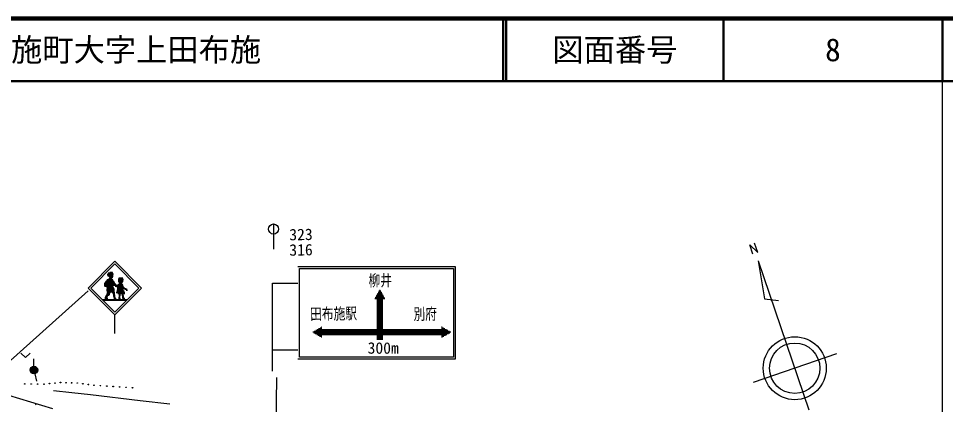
# Model space of a CAD drawing. Units: millimetres, scale not verified. Extents: x 40000 to 680000, y 20000 to 380000.
# Drawn here: x 431219 to 579500, y 318225 to 380000 of the extents above; entities that cross this region are included whole.
import ezdxf
from ezdxf.enums import TextEntityAlignment as Align

# ---------------------------------------------------------------- set-up
doc = ezdxf.new("R2010")
doc.units = ezdxf.units.MM
doc.header["$LTSCALE"] = 1000
for name, color, linetype, lineweight in [('M-BGD', 7, 'Continuous', 25), ('M-BMK-SRVR', 3, 'Continuous', 25), ('M-STR-STRC', 7, 'Continuous', 25), ('M-TTL', 2, 'Continuous', 140), ('M-TTL-BAND', 7, 'Continuous', 25), ('M-TTL-LINE', 7, 'Continuous', 50)]:
    doc.layers.add(name, color=color, linetype=linetype, lineweight=lineweight)
doc.layers.add('M-TTL-TXT', color=7, linetype='Continuous')
doc.styles.add('ＭＳ ゴシック', font='')
doc.styles.get('ＭＳ ゴシック').set_extended_font_data('MS Gothic')

msp = doc.modelspace()

# ---------------------------------------------------------------- linework, layer by layer
at = {"layer": 'M-BGD'}
for p, q in [((431589, 326443), (432345, 325717)), ((432345, 325717), (433101, 326443)), ((433682, 324328), (433682, 325538)), ((433811, 323133), (434068, 321951)), ((436822, 320480), (439767, 320142)), ((427719, 320272), (436666, 317564)), ((439767, 320142), (442756, 319815)), ((442756, 319815), (450671, 318873)), ((450671, 318873), (455408, 318308)), ((433951, 318386), (433954, 318259)), ((433954, 318259), (433983, 318146))]:
    msp.add_line(p, q, dxfattribs=at)
for centre, radius in [((433682, 323724), 605), ((433682, 323724), 532), ((433682, 323724), 460), ((433682, 323724), 387), ((433682, 323724), 314), ((433682, 323724), 242), ((433682, 323724), 169), ((433682, 323724), 96.8), ((433682, 323724), 24.2), ((437932, 321735), 50.4), ((432216, 321515), 50.4), ((433242, 321503), 50.4), ((434268, 321491), 50.4), ((435294, 321479), 50.4), ((436173, 321564), 50.4), ((437052, 321650), 50.4), ((438823, 321711), 50.4), ((439715, 321686), 50.4), ((440607, 321662), 50.4), ((441500, 321543), 50.4), ((442393, 321423), 50.4), ((443286, 321304), 50.4), ((444312, 321237), 50.4), ((445338, 321170), 50.4), ((446364, 321103), 50.4), ((447389, 321036), 50.4), ((448415, 320968), 50.4), ((449441, 320901), 50.4)]:
    msp.add_circle(centre, radius, dxfattribs=at)
at = {"layer": 'M-BMK-SRVR'}
for p, q in [((549462, 342560), (548950, 344036)), ((548696, 342304), (548194, 343776)), ((548194, 343776), (549462, 342560)), ((549536, 341204), (550533, 335155)), ((549536, 341204), (557667, 317352)), ((550533, 335155), (552766, 334851)), ((562069, 326308), (548712, 321754))]:
    msp.add_line(p, q, dxfattribs=at)
for radius in [5040, 4032]:
    msp.add_circle((555390, 324031), radius, dxfattribs=at)
at = {"layer": 'M-STR-STRC'}
for p, q in [((472022, 347112), (472022, 343080)), ((442357, 336862), (446634, 341139)), ((446634, 341139), (450910, 336862)), ((446634, 340711), (442785, 336862)), ((450483, 336862), (446634, 340711)), ((475888, 340309), (501088, 340309)), ((476190, 325793), (476190, 340006)), ((476190, 340006), (500786, 340006)), ((500786, 340006), (500786, 325793)), ((501088, 340309), (501088, 325491)), ((446291, 338174), (445389, 338174)), ((446331, 338960), (445423, 338960)), ((446402, 339091), (445448, 339091)), ((446333, 338829), (445448, 338829)), ((446311, 339222), (445542, 339222)), ((446187, 338305), (445609, 338305)), ((446340, 338698), (445633, 338698)), ((446149, 338436), (445743, 338436)), ((446291, 338567), (445748, 338567)), ((446259, 339353), (445798, 339353)), ((447985, 338174), (447133, 338174)), ((447955, 338305), (447163, 338305)), ((447890, 338436), (447264, 338436)), ((446634, 332585), (442357, 336862)), ((442785, 336862), (446634, 333013)), ((446836, 337388), (444930, 337388)), ((446727, 337519), (444933, 337519)), ((446440, 337257), (444942, 337257)), ((446639, 337650), (444954, 337650)), ((446325, 337126), (444997, 337126)), ((446551, 337781), (445059, 337781)), ((446464, 337912), (445176, 337912)), ((446387, 336995), (445268, 336995)), ((446378, 338043), (445293, 338043)), ((446561, 336601), (445308, 336601)), ((446462, 336864), (445324, 336864)), ((446515, 336732), (445330, 336732)), ((447940, 337257), (446513, 337257)), ((450910, 336862), (446634, 332585)), ((446634, 333013), (450483, 336862)), ((447980, 337126), (446658, 337126)), ((448084, 336995), (446942, 336995)), ((448239, 336864), (446976, 336864)), ((448448, 336732), (446993, 336732)), ((447977, 336601), (447000, 336601)), ((447890, 337388), (447115, 337388)), ((447983, 338043), (447130, 338043)), ((447981, 337912), (447147, 337912)), ((447923, 337781), (447205, 337781)), ((447812, 337519), (447283, 337519)), ((447772, 337650), (447322, 337650)), ((448590, 336601), (448241, 336601)), ((471856, 323580), (471856, 337637)), ((471856, 337637), (475888, 337637)), ((424155, 320127), (442343, 336390)), ((445494, 335160), (445047, 335160)), ((445437, 335291), (445049, 335291)), ((445441, 335422), (445096, 335422)), ((445516, 335553), (445148, 335553)), ((445706, 335684), (445213, 335684)), ((445802, 335815), (445291, 335815)), ((446570, 336470), (445299, 336470)), ((446580, 336339), (445325, 336339)), ((445845, 335946), (445366, 335946)), ((446053, 336208), (445370, 336208)), ((445917, 336077), (445392, 336077)), ((446593, 336208), (446072, 336208)), ((446612, 336077), (446174, 336077)), ((446631, 335946), (446292, 335946)), ((446650, 335815), (446334, 335815)), ((446668, 335684), (446350, 335684)), ((446684, 335553), (446372, 335553)), ((446700, 335422), (446419, 335422)), ((446717, 335291), (446458, 335291)), ((446859, 335160), (446468, 335160)), ((448203, 336077), (446847, 336077)), ((448164, 336208), (446878, 336208)), ((448102, 336339), (446918, 336339)), ((448008, 336470), (446959, 336470)), ((448211, 335946), (447090, 335946)), ((447474, 335291), (447231, 335291)), ((447518, 335160), (447231, 335160)), ((447484, 335422), (447240, 335422)), ((447494, 335553), (447250, 335553)), ((447525, 335684), (447258, 335684)), ((447556, 335815), (447266, 335815)), ((448028, 335815), (447746, 335815)), ((448032, 335684), (447760, 335684)), ((448037, 335553), (447778, 335553)), ((448045, 335422), (447797, 335422)), ((448107, 335291), (447816, 335291)), ((448201, 335160), (447834, 335160)), ((448646, 336470), (448457, 336470)), ((489820, 335158), (488213, 335158)), ((489747, 335289), (488286, 335289)), ((489674, 335420), (488359, 335420)), ((489601, 335552), (488431, 335552)), ((489528, 335683), (488504, 335683)), ((489456, 335814), (488577, 335814)), ((489383, 335945), (488650, 335945)), ((489310, 336076), (488723, 336076)), ((489237, 336207), (488795, 336207)), ((489164, 336338), (488868, 336338)), ((489092, 336469), (488941, 336469)), ((444618, 335029), (448650, 335029)), ((444749, 334898), (448519, 334898)), ((489520, 335027), (488512, 335027)), ((489520, 334896), (488512, 334896)), ((489520, 334765), (488512, 334765)), ((489520, 334634), (488512, 334634)), ((489520, 334503), (488512, 334503)), ((489520, 334372), (488512, 334372)), ((489520, 334241), (488512, 334241)), ((489520, 334110), (488512, 334110)), ((489520, 333979), (488512, 333979)), ((489520, 333848), (488512, 333848)), ((489520, 333717), (488512, 333717)), ((446634, 329561), (446634, 332585)), ((489520, 333586), (488512, 333586)), ((489520, 333455), (488512, 333455)), ((489520, 333324), (488512, 333324)), ((489520, 333193), (488512, 333193)), ((489520, 333062), (488512, 333062)), ((489520, 332931), (488512, 332931)), ((489520, 332800), (488512, 332800)), ((489520, 332669), (488512, 332669)), ((489520, 332538), (488512, 332538)), ((489520, 332407), (488512, 332407)), ((489520, 332276), (488512, 332276)), ((489520, 332144), (488512, 332144)), ((489520, 332013), (488512, 332013)), ((489520, 331882), (488512, 331882)), ((489520, 331751), (488512, 331751)), ((489520, 331620), (488512, 331620)), ((489520, 331489), (488512, 331489)), ((489520, 331358), (488512, 331358)), ((489520, 331227), (488512, 331227)), ((489520, 331096), (488512, 331096)), ((489520, 330965), (488512, 330965)), ((489520, 330834), (488512, 330834)), ((489520, 330703), (488512, 330703)), ((500383, 329786), (478279, 329786)), ((500219, 329655), (478443, 329655)), ((500147, 329917), (478515, 329917)), ((499983, 329524), (478678, 329524)), ((499911, 330048), (478751, 330048)), ((499748, 329393), (478914, 329393)), ((499675, 330179), (478987, 330179)), ((479755, 329262), (479150, 329262)), ((479755, 330310), (479223, 330310)), ((479755, 330441), (479459, 330441)), ((479755, 330572), (479695, 330572)), ((489520, 330572), (488512, 330572)), ((489520, 330441), (488512, 330441)), ((489520, 330310), (488512, 330310)), ((489520, 329262), (488512, 329262)), ((498967, 330572), (498907, 330572)), ((499203, 330441), (498907, 330441)), ((499439, 330310), (498907, 330310)), ((499512, 329262), (498907, 329262)), ((479755, 329131), (479386, 329131)), ((479755, 329000), (479622, 329000)), ((489520, 329131), (488512, 329131)), ((489520, 329000), (488512, 329000)), ((489520, 328868), (488512, 328868)), ((489520, 328737), (488512, 328737)), ((489520, 328606), (488512, 328606)), ((499276, 329131), (498907, 329131)), ((499040, 329000), (498907, 329000)), ((471856, 326988), (475888, 326988)), ((501088, 325491), (475888, 325491)), ((500786, 325793), (476190, 325793)), ((472285, 297502), (472523, 322518))]:
    msp.add_line(p, q, dxfattribs=at)
msp.add_circle((472022, 346306), 806, dxfattribs=at)
at = {"layer": 'M-TTL'}
msp.add_line((680000, 380000), (40000, 380000), dxfattribs=at)
at = {"layer": 'M-TTL-BAND'}
msp.add_line((579000, 20000), (579000, 370000), dxfattribs=at)
at = {"layer": 'M-TTL-LINE'}
for p, q in [((508747, 380000), (508747, 370000)), ((509247, 380000), (509247, 370000)), ((543997, 380000), (543997, 370000)), ((579000, 380000), (579000, 370000)), ((40000, 370000), (680000, 370000))]:
    msp.add_line(p, q, dxfattribs=at)

# ---------------------------------------------------------------- texts
at = {"layer": 'M-STR-STRC', "style": 'ＭＳ ゴシック'}
for s, rotation, p in [('323', 1, (474558, 343939)), ('316', 1, (474562, 341483)), ('300m', 359.8, (487057, 325805))]:
    msp.add_text(s, height=1833, rotation=rotation, dxfattribs=at).set_placement(p, align=Align.BOTTOM_LEFT)
at = {"layer": 'M-STR-STRC', "style": 'ＭＳ ゴシック', "width": 0.75}
for s, p in [('柳井', (487221, 336583)), ('田布施駅', (477888, 331233)), ('別府', (494427, 331233))]:
    msp.add_text(s, height=1833, rotation=1, dxfattribs=at).set_placement(p, align=Align.BOTTOM_LEFT)
at = {"layer": 'M-TTL-TXT', "style": 'ＭＳ ゴシック'}
msp.add_text('熊毛郡田布施町大字上田布施', height=3666, dxfattribs=at).set_placement((405024, 375000), align=Align.MIDDLE_LEFT)
for s, p in [('図面番号', (526622, 375000)), ('8', (561497, 375000))]:
    msp.add_text(s, height=3666, dxfattribs=at).set_placement(p, align=Align.MIDDLE_CENTER)

doc.saveas('drawing.dxf')
